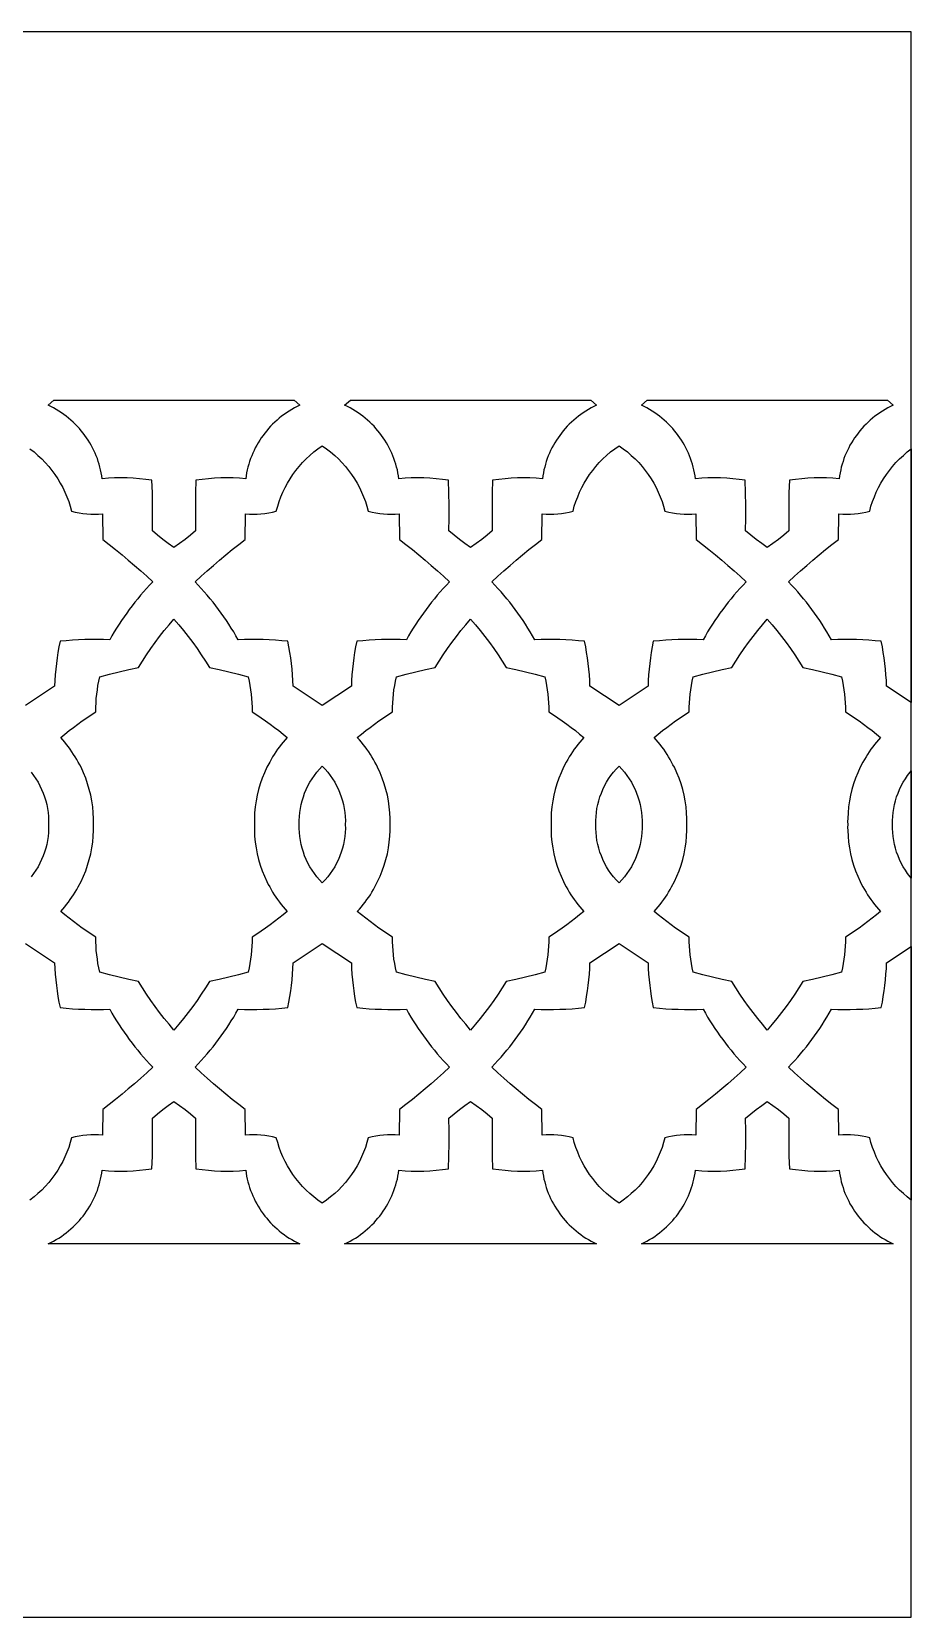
# Model space of a CAD drawing. Extents: x -445 to 570, y -1313 to 85.
# Drawn here: x 475.3 to 569.6, y -955.7 to -785.7 of the extents above; entities that cross this region are included whole.
import ezdxf

# ---------------------------------------------------------------- set-up
doc = ezdxf.new("R2010")
doc.units = 0
doc.layers.add('LAYER_1', color=18, linetype='CONTINUOUS')

msp = doc.modelspace()

# ---------------------------------------------------------------- linework, layer by layer
at = {"layer": 'LAYER_1'}
for points in [[(-320.41, -955.72), (569.59, -955.72), (569.59, -785.72), (-320.41, -785.72)], [(504.03, -825.75), (503.73, -825.9), (503.44, -826.05), (503.15, -826.22), (502.87, -826.39), (502.6, -826.57), (502.33, -826.76), (502.07, -826.95), (501.82, -827.15), (501.58, -827.36), (501.34, -827.58), (501.11, -827.8), (500.89, -828.03), (500.67, -828.26), (500.47, -828.5), (500.27, -828.75), (500.08, -829), (499.89, -829.26), (499.72, -829.52), (499.55, -829.79), (499.4, -830.06), (499.25, -830.34), (499.11, -830.62), (498.98, -830.91), (498.86, -831.2), (498.74, -831.49), (498.64, -831.79), (498.55, -832.09), (498.46, -832.4), (498.39, -832.7), (498.32, -833.02), (498.27, -833.33), (498.22, -833.65), (497.56, -833.6), (496.89, -833.56), (496.22, -833.55), (495.55, -833.57), (494.88, -833.6), (494.22, -833.65), (493.55, -833.72), (492.89, -833.82), (492.85, -835.17), (492.82, -836.52), (492.82, -837.87), (492.85, -839.23), (492.29, -839.71), (491.72, -840.16), (491.13, -840.6), (490.53, -841.01), (490.52, -841.01), (489.92, -840.6), (489.33, -840.16), (488.76, -839.71), (488.21, -839.23), (488.23, -837.87), (488.23, -836.52), (488.21, -835.17), (488.16, -833.82), (487.5, -833.72), (486.83, -833.65), (486.17, -833.6), (485.5, -833.57), (484.83, -833.55), (484.16, -833.56), (483.5, -833.6), (482.83, -833.65), (482.78, -833.33), (482.73, -833.02), (482.66, -832.7), (482.59, -832.4), (482.5, -832.09), (482.41, -831.79), (482.31, -831.49), (482.19, -831.2), (482.07, -830.91), (481.94, -830.62), (481.8, -830.34), (481.65, -830.06), (481.5, -829.79), (481.33, -829.52), (481.16, -829.26), (480.97, -829), (480.78, -828.75), (480.59, -828.5), (480.38, -828.26), (480.16, -828.03), (479.94, -827.8), (479.71, -827.58), (479.47, -827.36), (479.23, -827.15), (478.98, -826.95), (478.72, -826.76), (478.45, -826.57), (478.18, -826.39), (477.9, -826.22), (477.61, -826.05), (477.32, -825.9), (477.02, -825.75), (477.63, -825.22), (503.42, -825.22)], [(535.23, -825.22), (535.85, -825.75), (535.55, -825.9), (535.25, -826.05), (534.97, -826.22), (534.69, -826.39), (534.41, -826.57), (534.15, -826.76), (533.89, -826.95), (533.64, -827.15), (533.39, -827.36), (533.15, -827.58), (532.92, -827.8), (532.7, -828.03), (532.49, -828.26), (532.28, -828.5), (532.08, -828.75), (531.89, -829), (531.71, -829.26), (531.53, -829.52), (531.37, -829.79), (531.21, -830.06), (531.06, -830.34), (530.92, -830.62), (530.79, -830.91), (530.67, -831.2), (530.56, -831.49), (530.45, -831.79), (530.36, -832.09), (530.28, -832.4), (530.2, -832.7), (530.14, -833.02), (530.08, -833.33), (530.04, -833.65), (529.37, -833.6), (528.7, -833.56), (528.03, -833.55), (527.36, -833.57), (526.7, -833.6), (526.03, -833.65), (525.37, -833.72), (524.7, -833.82), (524.66, -835.17), (524.64, -836.52), (524.64, -837.87), (524.66, -839.23), (524.11, -839.71), (523.54, -840.16), (522.95, -840.6), (522.34, -841.01), (522.34, -841.01), (521.73, -840.6), (521.14, -840.16), (520.57, -839.71), (520.02, -839.23), (520.04, -837.87), (520.04, -836.52), (520.02, -835.17), (519.97, -833.82), (519.31, -833.72), (518.65, -833.65), (517.98, -833.6), (517.31, -833.57), (516.65, -833.55), (515.98, -833.56), (515.31, -833.6), (514.64, -833.65), (514.6, -833.33), (514.54, -833.02), (514.48, -832.7), (514.4, -832.4), (514.32, -832.09), (514.22, -831.79), (514.12, -831.49), (514.01, -831.2), (513.89, -830.91), (513.76, -830.62), (513.62, -830.34), (513.47, -830.06), (513.31, -829.79), (513.15, -829.52), (512.97, -829.26), (512.79, -829), (512.6, -828.75), (512.4, -828.5), (512.19, -828.26), (511.98, -828.03), (511.76, -827.8), (511.53, -827.58), (511.29, -827.36), (511.04, -827.15), (510.79, -826.95), (510.53, -826.76), (510.27, -826.57), (509.99, -826.39), (509.71, -826.22), (509.42, -826.05), (509.13, -825.9), (508.83, -825.75), (509.45, -825.22)], [(567.05, -825.22), (567.66, -825.75), (567.36, -825.9), (567.07, -826.05), (566.78, -826.22), (566.5, -826.39), (566.23, -826.57), (565.96, -826.76), (565.7, -826.95), (565.45, -827.15), (565.2, -827.36), (564.97, -827.58), (564.74, -827.8), (564.51, -828.03), (564.3, -828.26), (564.09, -828.5), (563.89, -828.75), (563.7, -829), (563.52, -829.26), (563.35, -829.52), (563.18, -829.79), (563.02, -830.06), (562.88, -830.34), (562.74, -830.62), (562.61, -830.91), (562.48, -831.2), (562.37, -831.49), (562.27, -831.79), (562.17, -832.09), (562.09, -832.4), (562.02, -832.7), (561.95, -833.02), (561.9, -833.33), (561.85, -833.65), (561.18, -833.6), (560.51, -833.56), (559.85, -833.55), (559.18, -833.57), (558.51, -833.6), (557.84, -833.65), (557.18, -833.72), (556.52, -833.82), (556.47, -835.17), (556.45, -836.52), (556.45, -837.87), (556.47, -839.23), (555.92, -839.71), (555.35, -840.16), (554.76, -840.6), (554.15, -841.01), (554.15, -841.01), (553.55, -840.6), (552.96, -840.16), (552.39, -839.71), (551.83, -839.23), (551.86, -837.87), (551.86, -836.52), (551.83, -835.17), (551.79, -833.82), (551.13, -833.72), (550.46, -833.65), (549.8, -833.6), (549.13, -833.57), (548.46, -833.55), (547.79, -833.56), (547.12, -833.6), (546.46, -833.65), (546.41, -833.33), (546.36, -833.02), (546.29, -832.7), (546.22, -832.4), (546.13, -832.09), (546.04, -831.79), (545.93, -831.49), (545.82, -831.2), (545.7, -830.91), (545.57, -830.62), (545.43, -830.34), (545.28, -830.06), (545.12, -829.79), (544.96, -829.52), (544.78, -829.26), (544.6, -829), (544.41, -828.75), (544.21, -828.5), (544.01, -828.26), (543.79, -828.03), (543.57, -827.8), (543.34, -827.58), (543.1, -827.36), (542.86, -827.15), (542.6, -826.95), (542.35, -826.76), (542.08, -826.57), (541.81, -826.39), (541.53, -826.22), (541.24, -826.05), (540.95, -825.9), (540.65, -825.75), (541.26, -825.22)], [(506.89, -830.44), (507.33, -830.78), (507.76, -831.15), (508.16, -831.53), (508.54, -831.92), (508.91, -832.33), (509.25, -832.76), (509.58, -833.2), (509.88, -833.65), (510.16, -834.12), (510.42, -834.59), (510.65, -835.08), (510.86, -835.58), (511.05, -836.09), (511.22, -836.61), (511.36, -837.14), (511.77, -837.23), (512.18, -837.31), (512.59, -837.37), (513, -837.41), (513.42, -837.44), (513.83, -837.45), (514.25, -837.44), (514.67, -837.41), (514.7, -840.16), (515.4, -840.7), (516.09, -841.25), (516.77, -841.8), (517.45, -842.37), (518.11, -842.94), (518.77, -843.52), (519.43, -844.1), (520.07, -844.7), (519.74, -845.05), (519.41, -845.41), (519.08, -845.77), (518.76, -846.14), (518.45, -846.51), (518.15, -846.89), (517.85, -847.27), (517.56, -847.66), (517.27, -848.05), (516.99, -848.45), (516.72, -848.85), (516.45, -849.25), (516.19, -849.66), (515.94, -850.07), (515.69, -850.49), (515.45, -850.91), (514.79, -850.89), (514.12, -850.88), (513.45, -850.89), (512.78, -850.9), (512.12, -850.93), (511.45, -850.97), (510.78, -851.02), (510.12, -851.08), (510, -851.68), (509.9, -852.27), (509.81, -852.87), (509.73, -853.47), (509.66, -854.07), (509.61, -854.68), (509.57, -855.28), (509.55, -855.89), (506.43, -857.97), (503.32, -855.89), (503.29, -855.28), (503.25, -854.68), (503.2, -854.07), (503.13, -853.47), (503.06, -852.87), (502.97, -852.27), (502.86, -851.68), (502.74, -851.08), (502.08, -851.02), (501.41, -850.97), (500.75, -850.93), (500.08, -850.9), (499.41, -850.89), (498.75, -850.88), (498.08, -850.89), (497.41, -850.91), (497.17, -850.49), (496.93, -850.07), (496.67, -849.66), (496.41, -849.25), (496.15, -848.85), (495.88, -848.45), (495.6, -848.05), (495.31, -847.66), (495.02, -847.27), (494.72, -846.89), (494.41, -846.51), (494.1, -846.14), (493.78, -845.77), (493.46, -845.41), (493.13, -845.05), (492.79, -844.7), (493.44, -844.1), (494.09, -843.52), (494.75, -842.94), (495.42, -842.37), (496.09, -841.8), (496.78, -841.25), (497.47, -840.7), (498.16, -840.16), (498.2, -837.41), (498.61, -837.44), (499.03, -837.45), (499.45, -837.44), (499.86, -837.41), (500.28, -837.37), (500.69, -837.31), (501.1, -837.23), (501.5, -837.14), (501.65, -836.61), (501.81, -836.09), (502, -835.58), (502.21, -835.08), (502.45, -834.59), (502.71, -834.12), (502.99, -833.65), (503.29, -833.2), (503.61, -832.76), (503.96, -832.33), (504.32, -831.92), (504.7, -831.53), (505.11, -831.15), (505.53, -830.78), (505.97, -830.44), (506.43, -830.11)], [(538.71, -830.44), (539.15, -830.78), (539.57, -831.15), (539.97, -831.53), (540.36, -831.92), (540.72, -832.33), (541.07, -832.76), (541.39, -833.2), (541.69, -833.65), (541.97, -834.12), (542.23, -834.59), (542.46, -835.08), (542.68, -835.58), (542.87, -836.09), (543.03, -836.61), (543.18, -837.14), (543.58, -837.23), (543.99, -837.31), (544.4, -837.37), (544.82, -837.41), (545.23, -837.44), (545.65, -837.45), (546.06, -837.44), (546.48, -837.41), (546.52, -840.16), (547.21, -840.7), (547.9, -841.25), (548.58, -841.8), (549.26, -842.37), (549.93, -842.94), (550.59, -843.52), (551.24, -844.1), (551.89, -844.7), (551.55, -845.05), (551.22, -845.41), (550.9, -845.77), (550.58, -846.14), (550.27, -846.51), (549.96, -846.89), (549.66, -847.27), (549.37, -847.66), (549.08, -848.05), (548.8, -848.45), (548.53, -848.85), (548.26, -849.25), (548, -849.66), (547.75, -850.07), (547.51, -850.49), (547.27, -850.91), (546.6, -850.89), (545.93, -850.88), (545.26, -850.89), (544.6, -850.9), (543.93, -850.93), (543.26, -850.97), (542.6, -851.02), (541.93, -851.08), (541.82, -851.68), (541.71, -852.27), (541.62, -852.87), (541.54, -853.47), (541.48, -854.07), (541.43, -854.68), (541.39, -855.28), (541.36, -855.89), (538.25, -857.97), (535.13, -855.89), (535.11, -855.28), (535.07, -854.68), (535.01, -854.07), (534.95, -853.47), (534.87, -852.87), (534.78, -852.27), (534.68, -851.68), (534.56, -851.08), (533.89, -851.02), (533.23, -850.97), (532.56, -850.93), (531.9, -850.9), (531.23, -850.89), (530.56, -850.88), (529.89, -850.89), (529.23, -850.91), (528.99, -850.49), (528.74, -850.07), (528.49, -849.66), (528.23, -849.25), (527.96, -848.85), (527.69, -848.45), (527.41, -848.05), (527.12, -847.66), (526.83, -847.27), (526.53, -846.89), (526.23, -846.51), (525.91, -846.14), (525.6, -845.77), (525.27, -845.41), (524.94, -845.05), (524.61, -844.7), (525.25, -844.1), (525.9, -843.52), (526.57, -842.94), (527.23, -842.37), (527.91, -841.8), (528.59, -841.25), (529.28, -840.7), (529.98, -840.16), (530.01, -837.41), (530.43, -837.44), (530.84, -837.45), (531.26, -837.44), (531.68, -837.41), (532.09, -837.37), (532.5, -837.31), (532.91, -837.23), (533.32, -837.14), (533.46, -836.61), (533.63, -836.09), (533.82, -835.58), (534.03, -835.08), (534.26, -834.59), (534.52, -834.12), (534.8, -833.65), (535.1, -833.2), (535.43, -832.76), (535.77, -832.33), (536.13, -831.92), (536.52, -831.53), (536.92, -831.15), (537.34, -830.78), (537.79, -830.44), (538.25, -830.11)], [(569.59, -857.66), (566.95, -855.89), (566.92, -855.28), (566.88, -854.68), (566.83, -854.07), (566.76, -853.47), (566.68, -852.87), (566.59, -852.27), (566.49, -851.68), (566.37, -851.08), (565.71, -851.02), (565.04, -850.97), (564.38, -850.93), (563.71, -850.9), (563.04, -850.89), (562.37, -850.88), (561.71, -850.89), (561.04, -850.91), (560.8, -850.49), (560.55, -850.07), (560.3, -849.66), (560.04, -849.25), (559.78, -848.85), (559.5, -848.45), (559.22, -848.05), (558.94, -847.66), (558.64, -847.27), (558.35, -846.89), (558.04, -846.51), (557.73, -846.14), (557.41, -845.77), (557.09, -845.41), (556.76, -845.05), (556.42, -844.7), (557.07, -844.1), (557.72, -843.52), (558.38, -842.94), (559.05, -842.37), (559.72, -841.8), (560.4, -841.25), (561.09, -840.7), (561.79, -840.16), (561.83, -837.41), (562.24, -837.44), (562.66, -837.45), (563.08, -837.44), (563.49, -837.41), (563.9, -837.37), (564.32, -837.31), (564.73, -837.23), (565.13, -837.14), (565.27, -836.61), (565.44, -836.09), (565.63, -835.58), (565.84, -835.08), (566.08, -834.59), (566.34, -834.12), (566.62, -833.65), (566.92, -833.2), (567.24, -832.76), (567.58, -832.33), (567.95, -831.92), (568.33, -831.53), (568.74, -831.15), (569.16, -830.78), (569.59, -830.44)], [(491.05, -849.3), (491.56, -849.93), (492.06, -850.57), (492.54, -851.21), (493.01, -851.87), (493.46, -852.53), (493.9, -853.21), (494.33, -853.89), (495.37, -854.12), (496.41, -854.36), (497.45, -854.61), (498.49, -854.89), (498.58, -855.35), (498.67, -855.81), (498.74, -856.28), (498.8, -856.75), (498.85, -857.22), (498.88, -857.69), (498.9, -858.16), (498.91, -858.63), (499.4, -858.95), (499.88, -859.28), (500.36, -859.62), (500.83, -859.96), (501.3, -860.31), (501.76, -860.66), (502.22, -861.02), (502.67, -861.39), (502.45, -861.64), (502.24, -861.89), (502.03, -862.14), (501.83, -862.4), (501.64, -862.66), (501.46, -862.93), (501.28, -863.2), (501.11, -863.47), (500.94, -863.75), (500.79, -864.03), (500.49, -864.59), (500.23, -865.17), (499.99, -865.76), (499.78, -866.36), (499.6, -866.97), (499.45, -867.58), (499.33, -868.2), (499.24, -868.83), (499.18, -869.46), (499.15, -870.09), (499.15, -870.41), (499.15, -870.72), (499.15, -871.04), (499.15, -871.36), (499.18, -871.99), (499.24, -872.62), (499.33, -873.24), (499.45, -873.86), (499.6, -874.48), (499.78, -875.09), (499.99, -875.68), (500.23, -876.27), (500.49, -876.85), (500.64, -877.14), (500.79, -877.42), (500.94, -877.7), (501.11, -877.98), (501.28, -878.25), (501.46, -878.52), (501.64, -878.78), (501.83, -879.05), (502.03, -879.3), (502.24, -879.56), (502.45, -879.81), (502.67, -880.05), (502.22, -880.42), (501.76, -880.78), (501.3, -881.14), (500.83, -881.49), (500.36, -881.83), (499.88, -882.16), (499.4, -882.49), (498.91, -882.82), (498.9, -883.29), (498.88, -883.76), (498.85, -884.23), (498.8, -884.7), (498.74, -885.17), (498.67, -885.63), (498.58, -886.1), (498.49, -886.56), (497.45, -886.83), (496.41, -887.09), (495.37, -887.33), (494.33, -887.56), (493.9, -888.24), (493.46, -888.91), (493.01, -889.58), (492.54, -890.23), (492.06, -890.88), (491.56, -891.52), (491.05, -892.14), (490.53, -892.76), (490, -892.14), (489.49, -891.52), (488.99, -890.88), (488.51, -890.23), (488.04, -889.58), (487.59, -888.91), (487.15, -888.24), (486.72, -887.56), (485.68, -887.33), (484.64, -887.09), (483.6, -886.83), (482.57, -886.56), (482.47, -886.1), (482.38, -885.63), (482.31, -885.17), (482.25, -884.7), (482.2, -884.23), (482.17, -883.76), (482.15, -883.29), (482.14, -882.82), (481.65, -882.49), (481.17, -882.16), (480.69, -881.83), (480.22, -881.49), (479.75, -881.14), (479.29, -880.78), (478.83, -880.42), (478.38, -880.05), (478.6, -879.81), (478.81, -879.56), (479.02, -879.3), (479.22, -879.05), (479.41, -878.78), (479.59, -878.52), (479.77, -878.25), (479.94, -877.98), (480.11, -877.7), (480.26, -877.42), (480.56, -876.85), (480.82, -876.27), (481.06, -875.68), (481.27, -875.09), (481.45, -874.48), (481.6, -873.86), (481.72, -873.24), (481.81, -872.62), (481.87, -871.99), (481.9, -871.36), (481.91, -871.04), (481.9, -870.72), (481.91, -870.41), (481.9, -870.09), (481.87, -869.46), (481.81, -868.83), (481.72, -868.2), (481.6, -867.58), (481.45, -866.97), (481.27, -866.36), (481.06, -865.76), (480.82, -865.17), (480.56, -864.59), (480.42, -864.31), (480.26, -864.03), (480.11, -863.75), (479.94, -863.47), (479.77, -863.2), (479.59, -862.93), (479.41, -862.66), (479.22, -862.4), (479.02, -862.14), (478.81, -861.89), (478.6, -861.64), (478.38, -861.39), (478.83, -861.02), (479.29, -860.66), (479.75, -860.31), (480.22, -859.96), (480.69, -859.62), (481.17, -859.28), (481.65, -858.95), (482.14, -858.63), (482.15, -858.16), (482.17, -857.69), (482.2, -857.22), (482.25, -856.75), (482.31, -856.28), (482.38, -855.81), (482.47, -855.35), (482.57, -854.89), (483.6, -854.61), (484.64, -854.36), (485.68, -854.12), (486.72, -853.89), (487.15, -853.21), (487.59, -852.53), (488.04, -851.87), (488.51, -851.21), (488.99, -850.57), (489.49, -849.93), (490, -849.3), (490.53, -848.69)], [(522.86, -849.3), (523.37, -849.93), (523.87, -850.57), (524.35, -851.21), (524.82, -851.87), (525.28, -852.53), (525.72, -853.21), (526.14, -853.89), (527.19, -854.12), (528.23, -854.36), (529.27, -854.61), (530.3, -854.89), (530.4, -855.35), (530.48, -855.81), (530.55, -856.28), (530.61, -856.75), (530.66, -857.22), (530.7, -857.69), (530.72, -858.16), (530.73, -858.63), (531.21, -858.95), (531.69, -859.28), (532.17, -859.62), (532.64, -859.96), (533.11, -860.31), (533.57, -860.66), (534.03, -861.02), (534.48, -861.39), (534.27, -861.64), (534.05, -861.89), (533.85, -862.14), (533.65, -862.4), (533.46, -862.66), (533.27, -862.93), (533.09, -863.2), (532.92, -863.47), (532.76, -863.75), (532.6, -864.03), (532.31, -864.59), (532.04, -865.17), (531.8, -865.76), (531.6, -866.36), (531.42, -866.97), (531.27, -867.58), (531.15, -868.2), (531.06, -868.83), (530.99, -869.46), (530.96, -870.09), (530.96, -870.41), (530.96, -870.72), (530.96, -871.04), (530.96, -871.36), (530.99, -871.99), (531.06, -872.62), (531.15, -873.24), (531.27, -873.86), (531.42, -874.48), (531.6, -875.09), (531.8, -875.68), (532.04, -876.27), (532.31, -876.85), (532.45, -877.14), (532.6, -877.42), (532.76, -877.7), (532.92, -877.98), (533.09, -878.25), (533.27, -878.52), (533.46, -878.78), (533.65, -879.05), (533.85, -879.3), (534.05, -879.56), (534.27, -879.81), (534.48, -880.05), (534.03, -880.42), (533.57, -880.78), (533.11, -881.14), (532.64, -881.49), (532.17, -881.83), (531.69, -882.16), (531.21, -882.49), (530.73, -882.82), (530.72, -883.29), (530.7, -883.76), (530.66, -884.23), (530.61, -884.7), (530.55, -885.17), (530.48, -885.63), (530.4, -886.1), (530.3, -886.56), (529.27, -886.83), (528.23, -887.09), (527.19, -887.33), (526.14, -887.56), (525.72, -888.24), (525.28, -888.91), (524.82, -889.58), (524.35, -890.23), (523.87, -890.88), (523.37, -891.52), (522.86, -892.14), (522.34, -892.76), (521.81, -892.14), (521.3, -891.52), (520.81, -890.88), (520.32, -890.23), (519.86, -889.58), (519.4, -888.91), (518.96, -888.24), (518.54, -887.56), (517.49, -887.33), (516.45, -887.09), (515.41, -886.83), (514.38, -886.56), (514.28, -886.1), (514.2, -885.63), (514.12, -885.17), (514.06, -884.7), (514.02, -884.23), (513.98, -883.76), (513.96, -883.29), (513.95, -882.82), (513.47, -882.49), (512.98, -882.16), (512.51, -881.83), (512.03, -881.49), (511.57, -881.14), (511.1, -880.78), (510.65, -880.42), (510.19, -880.05), (510.41, -879.81), (510.63, -879.56), (510.83, -879.3), (511.03, -879.05), (511.22, -878.78), (511.41, -878.52), (511.59, -878.25), (511.76, -877.98), (511.92, -877.7), (512.08, -877.42), (512.37, -876.85), (512.64, -876.27), (512.87, -875.68), (513.08, -875.09), (513.26, -874.48), (513.41, -873.86), (513.53, -873.24), (513.62, -872.62), (513.68, -871.99), (513.72, -871.36), (513.72, -871.04), (513.72, -870.72), (513.72, -870.41), (513.72, -870.09), (513.68, -869.46), (513.62, -868.83), (513.53, -868.2), (513.41, -867.58), (513.26, -866.97), (513.08, -866.36), (512.87, -865.76), (512.64, -865.17), (512.37, -864.59), (512.23, -864.31), (512.08, -864.03), (511.92, -863.75), (511.76, -863.47), (511.59, -863.2), (511.41, -862.93), (511.22, -862.66), (511.03, -862.4), (510.83, -862.14), (510.63, -861.89), (510.41, -861.64), (510.19, -861.39), (510.65, -861.02), (511.1, -860.66), (511.57, -860.31), (512.03, -859.96), (512.51, -859.62), (512.98, -859.28), (513.47, -858.95), (513.95, -858.63), (513.96, -858.16), (513.98, -857.69), (514.02, -857.22), (514.06, -856.75), (514.12, -856.28), (514.2, -855.81), (514.28, -855.35), (514.38, -854.89), (515.41, -854.61), (516.45, -854.36), (517.49, -854.12), (518.54, -853.89), (518.96, -853.21), (519.4, -852.53), (519.86, -851.87), (520.32, -851.21), (520.81, -850.57), (521.3, -849.93), (521.81, -849.3), (522.34, -848.69)], [(554.68, -849.3), (555.19, -849.93), (555.69, -850.57), (556.17, -851.21), (556.64, -851.87), (557.09, -852.53), (557.53, -853.21), (557.95, -853.89), (559, -854.12), (560.04, -854.36), (561.08, -854.61), (562.11, -854.89), (562.21, -855.35), (562.3, -855.81), (562.37, -856.28), (562.43, -856.75), (562.48, -857.22), (562.51, -857.69), (562.53, -858.16), (562.54, -858.63), (563.03, -858.95), (563.51, -859.28), (563.99, -859.62), (564.46, -859.96), (564.93, -860.31), (565.39, -860.66), (565.85, -861.02), (566.3, -861.39), (566.08, -861.64), (565.87, -861.89), (565.66, -862.14), (565.46, -862.4), (565.27, -862.66), (565.09, -862.93), (564.91, -863.2), (564.74, -863.47), (564.57, -863.75), (564.41, -864.03), (564.12, -864.59), (563.85, -865.17), (563.62, -865.76), (563.41, -866.36), (563.23, -866.97), (563.08, -867.58), (562.96, -868.2), (562.87, -868.83), (562.81, -869.46), (562.78, -870.09), (562.77, -870.41), (562.78, -870.72), (562.77, -871.04), (562.78, -871.36), (562.81, -871.99), (562.87, -872.62), (562.96, -873.24), (563.08, -873.86), (563.23, -874.48), (563.41, -875.09), (563.62, -875.68), (563.85, -876.27), (564.12, -876.85), (564.26, -877.14), (564.41, -877.42), (564.57, -877.7), (564.74, -877.98), (564.91, -878.25), (565.09, -878.52), (565.27, -878.78), (565.46, -879.05), (565.66, -879.3), (565.87, -879.56), (566.08, -879.81), (566.3, -880.05), (565.85, -880.42), (565.39, -880.78), (564.93, -881.14), (564.46, -881.49), (563.99, -881.83), (563.51, -882.16), (563.03, -882.49), (562.54, -882.82), (562.53, -883.29), (562.51, -883.76), (562.48, -884.23), (562.43, -884.7), (562.37, -885.17), (562.3, -885.63), (562.21, -886.1), (562.11, -886.56), (561.08, -886.83), (560.04, -887.09), (559, -887.33), (557.95, -887.56), (557.53, -888.24), (557.09, -888.91), (556.64, -889.58), (556.17, -890.23), (555.69, -890.88), (555.19, -891.52), (554.68, -892.14), (554.15, -892.76), (553.63, -892.14), (553.12, -891.52), (552.62, -890.88), (552.14, -890.23), (551.67, -889.58), (551.22, -888.91), (550.78, -888.24), (550.35, -887.56), (549.31, -887.33), (548.26, -887.09), (547.23, -886.83), (546.19, -886.56), (546.1, -886.1), (546.01, -885.63), (545.94, -885.17), (545.88, -884.7), (545.83, -884.23), (545.8, -883.76), (545.78, -883.29), (545.77, -882.82), (545.28, -882.49), (544.8, -882.16), (544.32, -881.83), (543.85, -881.49), (543.38, -881.14), (542.92, -880.78), (542.46, -880.42), (542.01, -880.05), (542.23, -879.81), (542.44, -879.56), (542.65, -879.3), (542.84, -879.05), (543.04, -878.78), (543.22, -878.52), (543.4, -878.25), (543.57, -877.98), (543.73, -877.7), (543.89, -877.42), (544.19, -876.85), (544.45, -876.27), (544.69, -875.68), (544.9, -875.09), (545.08, -874.48), (545.23, -873.86), (545.35, -873.24), (545.44, -872.62), (545.5, -871.99), (545.53, -871.36), (545.53, -871.04), (545.53, -870.72), (545.53, -870.41), (545.53, -870.09), (545.5, -869.46), (545.44, -868.83), (545.35, -868.2), (545.23, -867.58), (545.08, -866.97), (544.9, -866.36), (544.69, -865.76), (544.45, -865.17), (544.19, -864.59), (544.04, -864.31), (543.89, -864.03), (543.73, -863.75), (543.57, -863.47), (543.4, -863.2), (543.22, -862.93), (543.04, -862.66), (542.84, -862.4), (542.65, -862.14), (542.44, -861.89), (542.23, -861.64), (542.01, -861.39), (542.46, -861.02), (542.92, -860.66), (543.38, -860.31), (543.85, -859.96), (544.32, -859.62), (544.8, -859.28), (545.28, -858.95), (545.77, -858.63), (545.78, -858.16), (545.8, -857.69), (545.83, -857.22), (545.88, -856.75), (545.94, -856.28), (546.01, -855.81), (546.1, -855.35), (546.19, -854.89), (547.23, -854.61), (548.26, -854.36), (549.31, -854.12), (550.35, -853.89), (550.78, -853.21), (551.22, -852.53), (551.67, -851.87), (552.14, -851.21), (552.62, -850.57), (553.12, -849.93), (553.63, -849.3), (554.15, -848.69)], [(506.74, -864.78), (507.02, -865.12), (507.29, -865.47), (507.53, -865.83), (507.76, -866.2), (507.97, -866.58), (508.16, -866.97), (508.32, -867.36), (508.47, -867.76), (508.6, -868.17), (508.7, -868.59), (508.78, -869.01), (508.85, -869.43), (508.89, -869.86), (508.91, -870.29), (508.9, -870.72), (508.91, -871.15), (508.89, -871.58), (508.85, -872.01), (508.78, -872.44), (508.7, -872.86), (508.6, -873.27), (508.47, -873.68), (508.32, -874.08), (508.16, -874.48), (507.97, -874.87), (507.76, -875.25), (507.53, -875.62), (507.29, -875.98), (507.02, -876.33), (506.74, -876.67), (506.43, -876.99), (506.13, -876.67), (505.84, -876.33), (505.58, -875.98), (505.33, -875.62), (505.1, -875.25), (504.9, -874.87), (504.71, -874.48), (504.54, -874.08), (504.4, -873.68), (504.27, -873.27), (504.16, -872.86), (504.08, -872.44), (504.02, -872.01), (503.98, -871.58), (503.96, -871.15), (503.96, -870.72), (503.96, -870.29), (503.98, -869.86), (504.02, -869.43), (504.08, -869.01), (504.16, -868.59), (504.27, -868.17), (504.4, -867.76), (504.54, -867.36), (504.71, -866.97), (504.9, -866.58), (505.1, -866.2), (505.33, -865.83), (505.58, -865.47), (505.84, -865.12), (506.13, -864.78), (506.43, -864.46)], [(538.55, -864.78), (538.84, -865.12), (539.1, -865.47), (539.35, -865.83), (539.58, -866.2), (539.78, -866.58), (539.97, -866.97), (540.14, -867.36), (540.28, -867.76), (540.41, -868.17), (540.51, -868.59), (540.6, -869.01), (540.66, -869.43), (540.7, -869.86), (540.72, -870.29), (540.72, -870.72), (540.72, -871.15), (540.7, -871.58), (540.66, -872.01), (540.6, -872.44), (540.51, -872.86), (540.41, -873.27), (540.28, -873.68), (540.14, -874.08), (539.97, -874.48), (539.78, -874.87), (539.58, -875.25), (539.35, -875.62), (539.1, -875.98), (538.84, -876.33), (538.55, -876.67), (538.25, -876.99), (537.94, -876.67), (537.66, -876.33), (537.39, -875.98), (537.14, -875.62), (536.92, -875.25), (536.71, -874.87), (536.52, -874.48), (536.36, -874.08), (536.21, -873.68), (536.08, -873.27), (535.98, -872.86), (535.89, -872.44), (535.83, -872.01), (535.79, -871.58), (535.77, -871.15), (535.78, -870.72), (535.77, -870.29), (535.79, -869.86), (535.83, -869.43), (535.89, -869.01), (535.98, -868.59), (536.08, -868.17), (536.21, -867.76), (536.36, -867.36), (536.52, -866.97), (536.71, -866.58), (536.92, -866.2), (537.14, -865.83), (537.39, -865.47), (537.66, -865.12), (537.94, -864.78), (538.25, -864.46)], [(569.59, -876.47), (569.47, -876.33), (569.2, -875.98), (568.96, -875.62), (568.73, -875.25), (568.52, -874.87), (568.34, -874.48), (568.17, -874.08), (568.02, -873.68), (567.9, -873.27), (567.79, -872.86), (567.71, -872.44), (567.65, -872.01), (567.61, -871.58), (567.59, -871.15), (567.59, -870.72), (567.59, -870.29), (567.61, -869.86), (567.65, -869.43), (567.71, -869.01), (567.79, -868.59), (567.9, -868.17), (568.02, -867.76), (568.17, -867.36), (568.34, -866.97), (568.52, -866.58), (568.73, -866.2), (568.96, -865.83), (569.2, -865.47), (569.47, -865.12), (569.59, -864.97)], [(509.55, -885.56), (509.57, -886.17), (509.61, -886.77), (509.66, -887.37), (509.73, -887.97), (509.81, -888.57), (509.9, -889.17), (510, -889.77), (510.12, -890.36), (510.78, -890.43), (511.45, -890.48), (512.12, -890.52), (512.78, -890.54), (513.45, -890.56), (514.12, -890.56), (514.79, -890.56), (515.45, -890.53), (515.69, -890.96), (515.94, -891.37), (516.19, -891.79), (516.45, -892.19), (516.72, -892.6), (516.99, -893), (517.27, -893.39), (517.56, -893.79), (517.85, -894.17), (518.15, -894.55), (518.45, -894.93), (518.76, -895.31), (519.08, -895.67), (519.41, -896.04), (519.74, -896.4), (520.07, -896.75), (519.43, -897.34), (518.77, -897.93), (518.11, -898.51), (517.45, -899.08), (516.77, -899.64), (516.09, -900.2), (515.4, -900.75), (514.7, -901.29), (514.67, -904.03), (514.25, -904.01), (513.83, -904), (513.42, -904.01), (513, -904.03), (512.59, -904.08), (512.18, -904.14), (511.77, -904.21), (511.36, -904.31), (511.22, -904.83), (511.05, -905.35), (510.86, -905.86), (510.65, -906.36), (510.42, -906.85), (510.16, -907.33), (509.88, -907.79), (509.58, -908.25), (509.25, -908.69), (508.91, -909.11), (508.54, -909.52), (508.16, -909.92), (507.76, -910.3), (507.33, -910.66), (506.89, -911.01), (506.43, -911.33), (505.97, -911.01), (505.53, -910.66), (505.11, -910.3), (504.7, -909.92), (504.32, -909.52), (503.96, -909.11), (503.61, -908.69), (503.29, -908.25), (502.99, -907.79), (502.71, -907.33), (502.45, -906.85), (502.21, -906.36), (502, -905.86), (501.81, -905.35), (501.65, -904.83), (501.5, -904.31), (501.1, -904.21), (500.69, -904.14), (500.28, -904.08), (499.86, -904.03), (499.45, -904.01), (499.03, -904), (498.61, -904.01), (498.2, -904.03), (498.16, -901.29), (497.47, -900.75), (496.78, -900.2), (496.09, -899.64), (495.42, -899.08), (494.75, -898.51), (494.09, -897.93), (493.44, -897.34), (492.79, -896.75), (493.13, -896.4), (493.46, -896.04), (493.78, -895.67), (494.1, -895.31), (494.41, -894.93), (494.72, -894.55), (495.02, -894.17), (495.31, -893.79), (495.6, -893.39), (495.88, -893), (496.15, -892.6), (496.41, -892.19), (496.67, -891.79), (496.93, -891.37), (497.17, -890.96), (497.41, -890.53), (498.08, -890.56), (498.75, -890.56), (499.41, -890.56), (500.08, -890.54), (500.75, -890.52), (501.41, -890.48), (502.08, -890.43), (502.74, -890.36), (502.86, -889.77), (502.97, -889.17), (503.06, -888.57), (503.13, -887.97), (503.2, -887.37), (503.25, -886.77), (503.29, -886.17), (503.32, -885.56), (506.43, -883.48)], [(541.36, -885.56), (541.39, -886.17), (541.43, -886.77), (541.48, -887.37), (541.54, -887.97), (541.62, -888.57), (541.71, -889.17), (541.82, -889.77), (541.93, -890.36), (542.6, -890.43), (543.26, -890.48), (543.93, -890.52), (544.6, -890.54), (545.26, -890.56), (545.93, -890.56), (546.6, -890.56), (547.27, -890.53), (547.51, -890.96), (547.75, -891.37), (548, -891.79), (548.26, -892.19), (548.53, -892.6), (548.8, -893), (549.08, -893.39), (549.37, -893.79), (549.66, -894.17), (549.96, -894.55), (550.27, -894.93), (550.58, -895.31), (550.9, -895.67), (551.22, -896.04), (551.55, -896.4), (551.89, -896.75), (551.24, -897.34), (550.59, -897.93), (549.93, -898.51), (549.26, -899.08), (548.58, -899.64), (547.9, -900.2), (547.21, -900.75), (546.52, -901.29), (546.48, -904.03), (546.06, -904.01), (545.65, -904), (545.23, -904.01), (544.82, -904.03), (544.4, -904.08), (543.99, -904.14), (543.58, -904.21), (543.18, -904.31), (543.03, -904.83), (542.87, -905.35), (542.68, -905.86), (542.46, -906.36), (542.23, -906.85), (541.97, -907.33), (541.69, -907.79), (541.39, -908.25), (541.07, -908.69), (540.72, -909.11), (540.36, -909.52), (539.97, -909.92), (539.57, -910.3), (539.15, -910.66), (538.71, -911.01), (538.25, -911.33), (537.79, -911.01), (537.34, -910.66), (536.92, -910.3), (536.52, -909.92), (536.13, -909.52), (535.77, -909.11), (535.43, -908.69), (535.1, -908.25), (534.8, -907.79), (534.52, -907.33), (534.26, -906.85), (534.03, -906.36), (533.82, -905.86), (533.63, -905.35), (533.46, -904.83), (533.32, -904.31), (532.91, -904.21), (532.5, -904.14), (532.09, -904.08), (531.68, -904.03), (531.26, -904.01), (530.84, -904), (530.43, -904.01), (530.01, -904.03), (529.98, -901.29), (529.28, -900.75), (528.59, -900.2), (527.91, -899.64), (527.23, -899.08), (526.57, -898.51), (525.9, -897.93), (525.25, -897.34), (524.61, -896.75), (524.94, -896.4), (525.27, -896.04), (525.6, -895.67), (525.91, -895.31), (526.23, -894.93), (526.53, -894.55), (526.83, -894.17), (527.12, -893.79), (527.41, -893.39), (527.69, -893), (527.96, -892.6), (528.23, -892.19), (528.49, -891.79), (528.74, -891.37), (528.99, -890.96), (529.23, -890.53), (529.89, -890.56), (530.56, -890.56), (531.23, -890.56), (531.9, -890.54), (532.56, -890.52), (533.23, -890.48), (533.89, -890.43), (534.56, -890.36), (534.68, -889.77), (534.78, -889.17), (534.87, -888.57), (534.95, -887.97), (535.01, -887.37), (535.07, -886.77), (535.11, -886.17), (535.13, -885.56), (538.25, -883.48)], [(569.59, -911), (569.16, -910.66), (568.74, -910.3), (568.33, -909.92), (567.95, -909.52), (567.58, -909.11), (567.24, -908.69), (566.92, -908.25), (566.62, -907.79), (566.34, -907.33), (566.08, -906.85), (565.84, -906.36), (565.63, -905.86), (565.44, -905.35), (565.27, -904.83), (565.13, -904.31), (564.73, -904.21), (564.32, -904.14), (563.9, -904.08), (563.49, -904.03), (563.08, -904.01), (562.66, -904), (562.24, -904.01), (561.83, -904.03), (561.79, -901.29), (561.09, -900.75), (560.4, -900.2), (559.72, -899.64), (559.05, -899.08), (558.38, -898.51), (557.72, -897.93), (557.07, -897.34), (556.42, -896.75), (556.76, -896.4), (557.09, -896.04), (557.41, -895.67), (557.73, -895.31), (558.04, -894.93), (558.35, -894.55), (558.64, -894.17), (558.94, -893.79), (559.22, -893.39), (559.5, -893), (559.78, -892.6), (560.04, -892.19), (560.3, -891.79), (560.55, -891.37), (560.8, -890.96), (561.04, -890.53), (561.71, -890.56), (562.37, -890.56), (563.04, -890.56), (563.71, -890.54), (564.38, -890.52), (565.04, -890.48), (565.71, -890.43), (566.37, -890.36), (566.49, -889.77), (566.59, -889.17), (566.68, -888.57), (566.76, -887.97), (566.83, -887.37), (566.88, -886.77), (566.92, -886.17), (566.95, -885.56), (569.59, -883.79)], [(491.13, -900.85), (491.72, -901.28), (492.29, -901.74), (492.85, -902.22), (492.82, -903.57), (492.82, -904.92), (492.85, -906.28), (492.89, -907.63), (493.55, -907.72), (494.22, -907.8), (494.88, -907.85), (495.55, -907.88), (496.22, -907.89), (496.89, -907.88), (497.56, -907.85), (498.22, -907.8), (498.27, -908.12), (498.32, -908.43), (498.39, -908.74), (498.46, -909.05), (498.55, -909.36), (498.64, -909.66), (498.74, -909.96), (498.86, -910.25), (498.98, -910.54), (499.11, -910.83), (499.25, -911.11), (499.4, -911.39), (499.55, -911.66), (499.72, -911.93), (499.89, -912.19), (500.08, -912.45), (500.27, -912.7), (500.47, -912.94), (500.67, -913.18), (500.89, -913.42), (501.11, -913.65), (501.34, -913.87), (501.58, -914.09), (501.82, -914.29), (502.07, -914.5), (502.33, -914.69), (502.6, -914.88), (502.87, -915.06), (503.15, -915.23), (503.44, -915.39), (503.73, -915.55), (504.03, -915.7), (477.02, -915.7), (477.32, -915.55), (477.61, -915.39), (477.9, -915.23), (478.18, -915.06), (478.45, -914.88), (478.72, -914.69), (478.98, -914.5), (479.23, -914.29), (479.47, -914.09), (479.71, -913.87), (479.94, -913.65), (480.16, -913.42), (480.38, -913.18), (480.59, -912.94), (480.78, -912.7), (480.97, -912.45), (481.16, -912.19), (481.33, -911.93), (481.5, -911.66), (481.65, -911.39), (481.8, -911.11), (481.94, -910.83), (482.07, -910.54), (482.19, -910.25), (482.31, -909.96), (482.41, -909.66), (482.5, -909.36), (482.59, -909.05), (482.66, -908.74), (482.73, -908.43), (482.78, -908.12), (482.83, -907.8), (483.5, -907.85), (484.16, -907.88), (484.83, -907.89), (485.5, -907.88), (486.17, -907.85), (486.83, -907.8), (487.5, -907.72), (488.16, -907.63), (488.21, -906.28), (488.23, -904.92), (488.23, -903.57), (488.21, -902.22), (488.76, -901.74), (489.33, -901.28), (489.92, -900.85), (490.52, -900.43), (490.53, -900.43), (490.53, -900.43)], [(522.95, -900.85), (523.54, -901.28), (524.11, -901.74), (524.66, -902.22), (524.64, -903.57), (524.64, -904.92), (524.66, -906.28), (524.7, -907.63), (525.37, -907.72), (526.03, -907.8), (526.7, -907.85), (527.36, -907.88), (528.03, -907.89), (528.7, -907.88), (529.37, -907.85), (530.04, -907.8), (530.08, -908.12), (530.14, -908.43), (530.2, -908.74), (530.28, -909.05), (530.36, -909.36), (530.45, -909.66), (530.56, -909.96), (530.67, -910.25), (530.79, -910.54), (530.92, -910.83), (531.06, -911.11), (531.21, -911.39), (531.37, -911.66), (531.53, -911.93), (531.71, -912.19), (531.89, -912.45), (532.08, -912.7), (532.28, -912.94), (532.49, -913.18), (532.7, -913.42), (532.92, -913.65), (533.15, -913.87), (533.39, -914.09), (533.64, -914.29), (533.89, -914.5), (534.15, -914.69), (534.41, -914.88), (534.69, -915.06), (534.97, -915.23), (535.25, -915.39), (535.55, -915.55), (535.85, -915.7), (508.83, -915.7), (509.13, -915.55), (509.42, -915.39), (509.71, -915.23), (509.99, -915.06), (510.27, -914.88), (510.53, -914.69), (510.79, -914.5), (511.04, -914.29), (511.29, -914.09), (511.53, -913.87), (511.76, -913.65), (511.98, -913.42), (512.19, -913.18), (512.4, -912.94), (512.6, -912.7), (512.79, -912.45), (512.97, -912.19), (513.15, -911.93), (513.31, -911.66), (513.47, -911.39), (513.62, -911.11), (513.76, -910.83), (513.89, -910.54), (514.01, -910.25), (514.12, -909.96), (514.22, -909.66), (514.32, -909.36), (514.4, -909.05), (514.48, -908.74), (514.54, -908.43), (514.6, -908.12), (514.64, -907.8), (515.31, -907.85), (515.98, -907.88), (516.65, -907.89), (517.31, -907.88), (517.98, -907.85), (518.65, -907.8), (519.31, -907.72), (519.97, -907.63), (520.02, -906.28), (520.04, -904.92), (520.04, -903.57), (520.02, -902.22), (520.57, -901.74), (521.14, -901.28), (521.73, -900.85), (522.34, -900.43), (522.34, -900.43), (522.34, -900.43)], [(554.76, -900.85), (555.35, -901.28), (555.92, -901.74), (556.47, -902.22), (556.45, -903.57), (556.45, -904.92), (556.47, -906.28), (556.52, -907.63), (557.18, -907.72), (557.84, -907.8), (558.51, -907.85), (559.18, -907.88), (559.85, -907.89), (560.51, -907.88), (561.18, -907.85), (561.85, -907.8), (561.9, -908.12), (561.95, -908.43), (562.02, -908.74), (562.09, -909.05), (562.17, -909.36), (562.27, -909.66), (562.37, -909.96), (562.48, -910.25), (562.61, -910.54), (562.74, -910.83), (562.88, -911.11), (563.02, -911.39), (563.18, -911.66), (563.35, -911.93), (563.52, -912.19), (563.7, -912.45), (563.89, -912.7), (564.09, -912.94), (564.3, -913.18), (564.51, -913.42), (564.74, -913.65), (564.97, -913.87), (565.2, -914.09), (565.45, -914.29), (565.7, -914.5), (565.96, -914.69), (566.23, -914.88), (566.5, -915.06), (566.78, -915.23), (567.07, -915.39), (567.36, -915.55), (567.66, -915.7), (540.65, -915.7), (540.95, -915.55), (541.24, -915.39), (541.53, -915.23), (541.81, -915.06), (542.08, -914.88), (542.35, -914.69), (542.6, -914.5), (542.86, -914.29), (543.1, -914.09), (543.34, -913.87), (543.57, -913.65), (543.79, -913.42), (544.01, -913.18), (544.21, -912.94), (544.41, -912.7), (544.6, -912.45), (544.78, -912.19), (544.96, -911.93), (545.12, -911.66), (545.28, -911.39), (545.43, -911.11), (545.57, -910.83), (545.7, -910.54), (545.82, -910.25), (545.93, -909.96), (546.04, -909.66), (546.13, -909.36), (546.22, -909.05), (546.29, -908.74), (546.36, -908.43), (546.41, -908.12), (546.46, -907.8), (547.12, -907.85), (547.79, -907.88), (548.46, -907.89), (549.13, -907.88), (549.8, -907.85), (550.46, -907.8), (551.13, -907.72), (551.79, -907.63), (551.83, -906.28), (551.86, -904.92), (551.86, -903.57), (551.83, -902.22), (552.39, -901.74), (552.96, -901.28), (553.55, -900.85), (554.15, -900.43), (554.15, -900.43), (554.15, -900.43)]]:
    msp.add_lwpolyline(points, close=True, dxfattribs=at)
for points in [[(475.08, -830.44), (475.52, -830.78), (475.94, -831.15), (476.35, -831.53), (476.73, -831.92), (477.1, -832.33), (477.44, -832.76), (477.76, -833.2), (478.06, -833.65), (478.34, -834.12), (478.6, -834.59), (478.84, -835.08), (479.05, -835.58), (479.24, -836.09), (479.41, -836.61), (479.55, -837.14), (479.95, -837.23), (480.36, -837.31), (480.77, -837.37), (481.19, -837.41), (481.6, -837.44), (482.02, -837.45), (482.44, -837.44), (482.85, -837.41), (482.89, -840.16), (483.59, -840.7), (484.27, -841.25), (484.96, -841.8), (485.63, -842.37), (486.3, -842.94), (486.96, -843.52), (487.61, -844.1), (488.26, -844.7), (487.92, -845.05), (487.59, -845.41), (487.27, -845.77), (486.95, -846.14), (486.64, -846.51), (486.33, -846.89), (486.03, -847.27), (485.74, -847.66), (485.46, -848.05), (485.18, -848.45), (484.9, -848.85), (484.64, -849.25), (484.38, -849.66), (484.12, -850.07), (483.88, -850.49), (483.64, -850.91), (482.97, -850.89), (482.3, -850.88), (481.64, -850.89), (480.97, -850.9), (480.3, -850.93), (479.64, -850.97), (478.97, -851.02), (478.31, -851.08), (478.19, -851.68), (478.09, -852.27), (477.99, -852.87), (477.92, -853.47), (477.85, -854.07), (477.8, -854.68), (477.76, -855.28), (477.73, -855.89), (474.62, -857.97)], [(475.21, -865.12), (475.47, -865.47), (475.72, -865.83), (475.95, -866.2), (476.16, -866.58), (476.34, -866.97), (476.51, -867.36), (476.66, -867.76), (476.78, -868.17), (476.89, -868.59), (476.97, -869.01), (477.03, -869.43), (477.07, -869.86), (477.09, -870.29), (477.09, -870.72), (477.09, -871.15), (477.07, -871.58), (477.03, -872.01), (476.97, -872.44), (476.89, -872.86), (476.78, -873.27), (476.66, -873.68), (476.51, -874.08), (476.34, -874.48), (476.16, -874.87), (475.95, -875.25), (475.72, -875.62), (475.47, -875.98), (475.21, -876.33)], [(474.62, -883.48), (477.73, -885.56), (477.76, -886.17), (477.8, -886.77), (477.85, -887.37), (477.92, -887.97), (477.99, -888.57), (478.09, -889.17), (478.19, -889.77), (478.31, -890.36), (478.97, -890.43), (479.64, -890.48), (480.3, -890.52), (480.97, -890.54), (481.64, -890.56), (482.3, -890.56), (482.97, -890.56), (483.64, -890.53), (483.88, -890.96), (484.12, -891.37), (484.38, -891.79), (484.64, -892.19), (484.9, -892.6), (485.18, -893), (485.46, -893.39), (485.74, -893.79), (486.03, -894.17), (486.33, -894.55), (486.64, -894.93), (486.95, -895.31), (487.27, -895.67), (487.59, -896.04), (487.92, -896.4), (488.26, -896.75), (487.61, -897.34), (486.96, -897.93), (486.3, -898.51), (485.63, -899.08), (484.96, -899.64), (484.27, -900.2), (483.59, -900.75), (482.89, -901.29), (482.85, -904.03), (482.44, -904.01), (482.02, -904), (481.6, -904.01), (481.19, -904.03), (480.77, -904.08), (480.36, -904.14), (479.95, -904.21), (479.55, -904.31), (479.41, -904.83), (479.24, -905.35), (479.05, -905.86), (478.84, -906.36), (478.6, -906.85), (478.34, -907.33), (478.06, -907.79), (477.76, -908.25), (477.44, -908.69), (477.1, -909.11), (476.73, -909.52), (476.35, -909.92), (475.94, -910.3), (475.52, -910.66), (475.08, -911.01)]]:
    msp.add_lwpolyline(points, dxfattribs=at)

doc.saveas('drawing.dxf')
